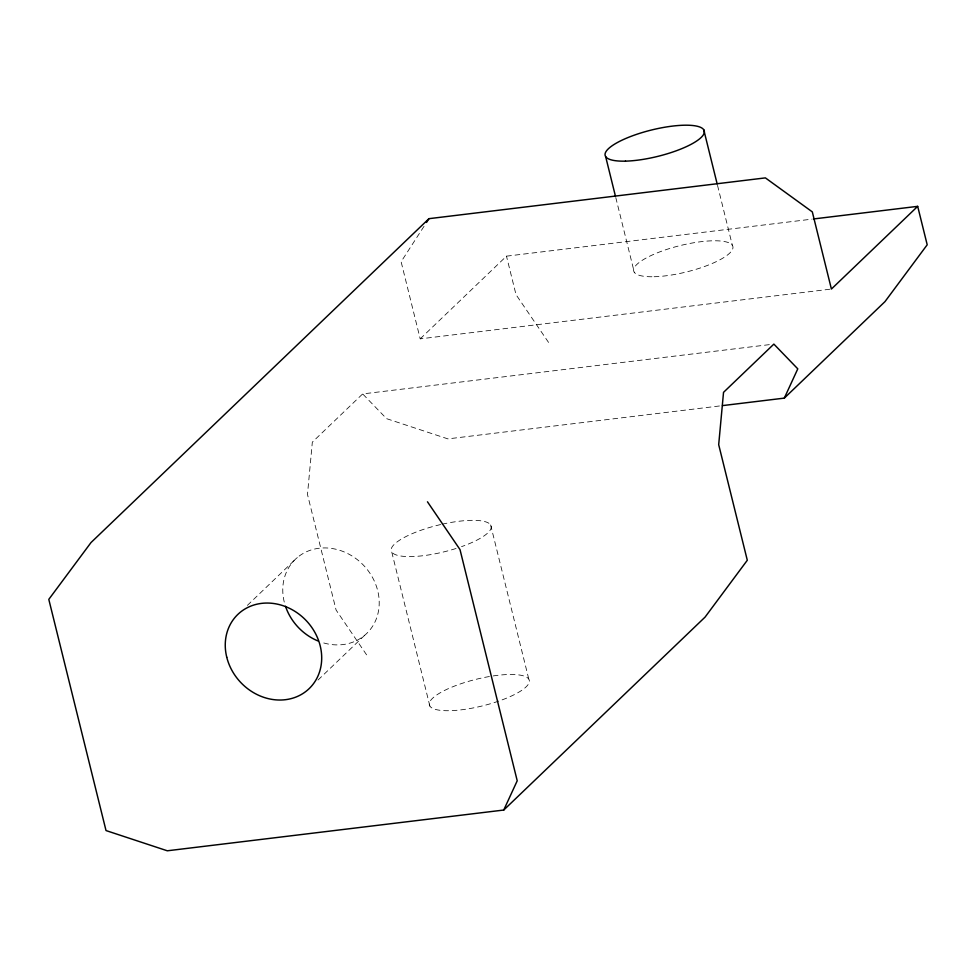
<?xml version="1.0" encoding="UTF-8"?>
<svg xmlns="http://www.w3.org/2000/svg" width="976" height="976" viewBox="0 0 976 976"><rect width="100%" height="100%" fill="white"/><g stroke="black" fill="none" stroke-linecap="round" stroke-linejoin="round"><path stroke-width="0.73" stroke-dasharray="4.88 3.66" d="M424.048 226.273L401.112 261.727L420.205 338.855L829.893 289.225M769.332 344.65L362.669 393.914L312.332 442.14L307.489 494.454L336.098 610.049L368.635 657.836M420.205 338.855L506.483 256.163L811.861 219.161M247.379 605.376L297.302 557.528M318.017 680.028L364.682 635.291M719.446 405.979L447.886 438.883L386.581 418.667L362.669 393.914M548.549 342.417L516.011 294.63L506.483 256.163M717.519 185.367L732.366 245.354M615.783 197.555L634.254 272.182M490.647 524.954L528.785 679.076M440.652 524.551A51.46 13.664 -13.9 0 0 391.742 551.977L429.879 706.112M442.116 524.21A51.46 13.664 -13.9 0 1 490.257 524.441A51.46 13.664 -13.9 0 1 461.526 546.645M456.073 548.475A51.46 13.664 -13.9 0 1 391.742 551.977M493.173 675.929A51.46 13.664 -13.9 0 1 514.425 694.57A51.46 13.664 -13.9 0 1 430.989 707.319A51.46 13.664 -13.9 0 1 491.77 676.136M284.26 602.07A51.46 45.042 46.2 0 1 325.972 547.939A51.46 45.042 46.2 0 1 379.176 604.815A51.46 45.042 46.2 0 1 322.031 642.452M654.091 276.733A51.057 13.554 -13.9 0 0 732.695 248.917A51.057 13.554 -13.9 0 0 663.143 250.649A51.057 13.554 -13.9 0 0 654.091 276.733"/><path stroke-width="1.46" d="M722.46 405.613L784.314 398.123L884.976 301.633L927.2 244.793L917.684 206.351L831.406 289.042L812.313 211.89L765.391 177.888L428.964 218.673L91.024 542.534L48.8 599.374L106.018 830.564L167.311 850.791L503.75 810.043L517.219 780.776L460.001 549.586L427.464 501.798M784.314 398.123L797.782 368.843L773.87 344.101L723.533 392.34L718.69 444.666L747.299 560.261L705.075 617.1L503.75 810.043M426.5 222.467L428.964 218.673M813.374 218.978L917.684 206.351M703.757 129.759L717.153 183.903M605.645 156.587L615.417 196.091M317.956 640.951A51.46 45.042 46.2 0 1 285.48 606.242M625.482 161.138A51.057 13.554 -13.9 0 0 704.086 133.322A51.057 13.554 -13.9 0 0 634.534 135.066A51.057 13.554 -13.9 0 0 625.482 161.138M226.749 657.202A51.46 45.042 46.2 0 0 307.159 690.422A51.46 45.042 46.2 0 0 286.517 606.999A51.46 45.042 46.2 0 0 226.749 657.202"/></g></svg>
